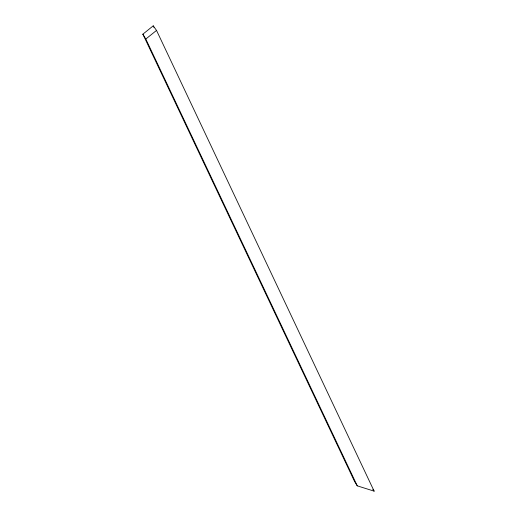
<?xml version="1.0" encoding="UTF-8"?>
<svg xmlns="http://www.w3.org/2000/svg" width="517" height="517" viewBox="0 0 517 517"><rect width="100%" height="100%" fill="white"/><g stroke="black" fill="none" stroke-linecap="round" stroke-linejoin="round"><path stroke-width="0.78" d="M142.873 34.174L153.219 25.85L156.528 30.413L374.127 491.15L357.266 485.844L354.559 481.45L142.873 34.174L145.807 39.04L357.266 485.844M145.807 39.04L156.528 30.413M372.873 489.431L374.127 491.15M153.219 25.85L153.911 27.311"/></g></svg>
